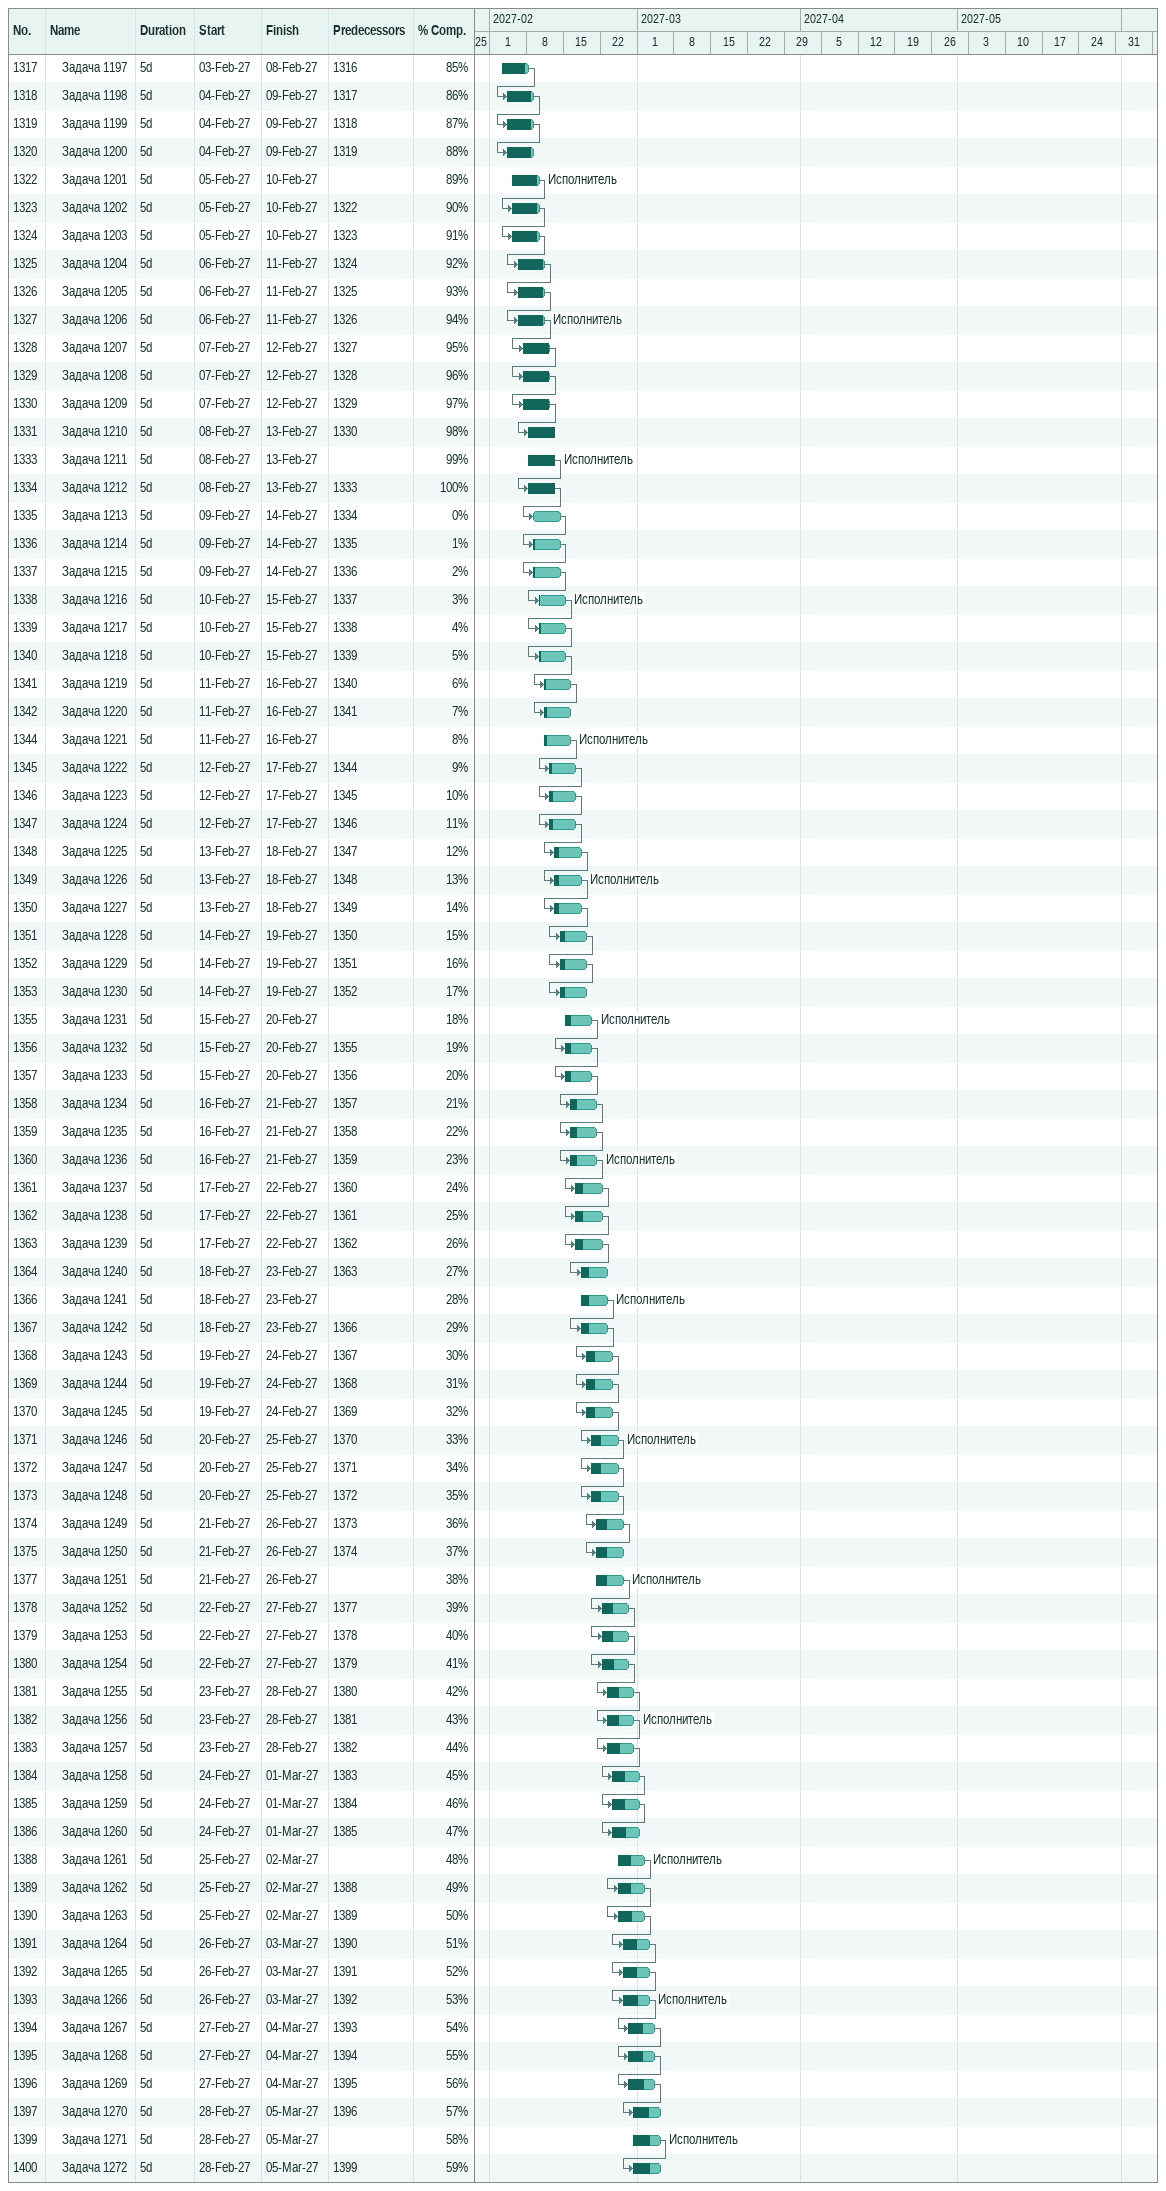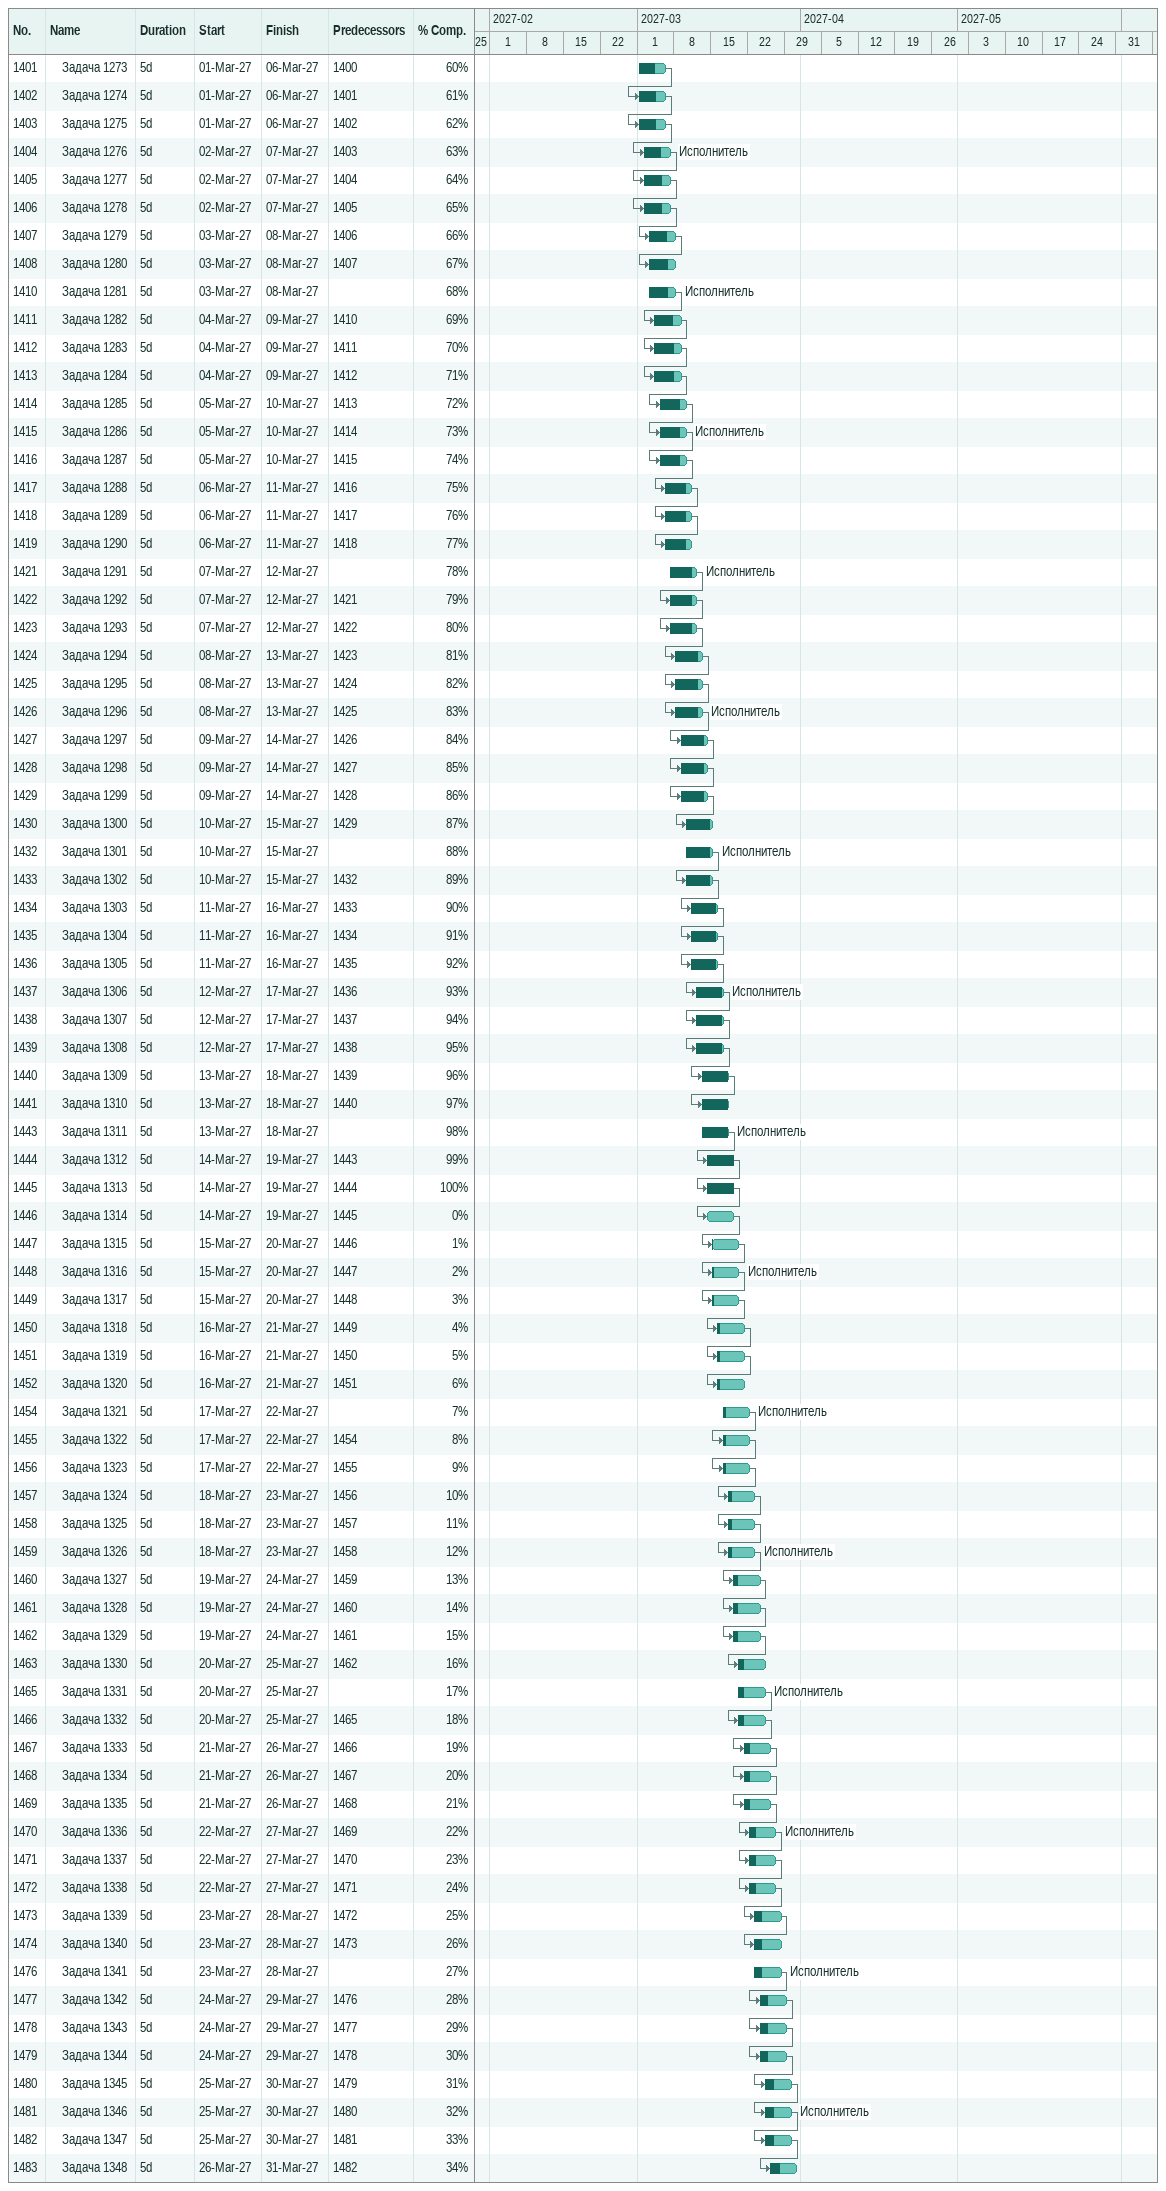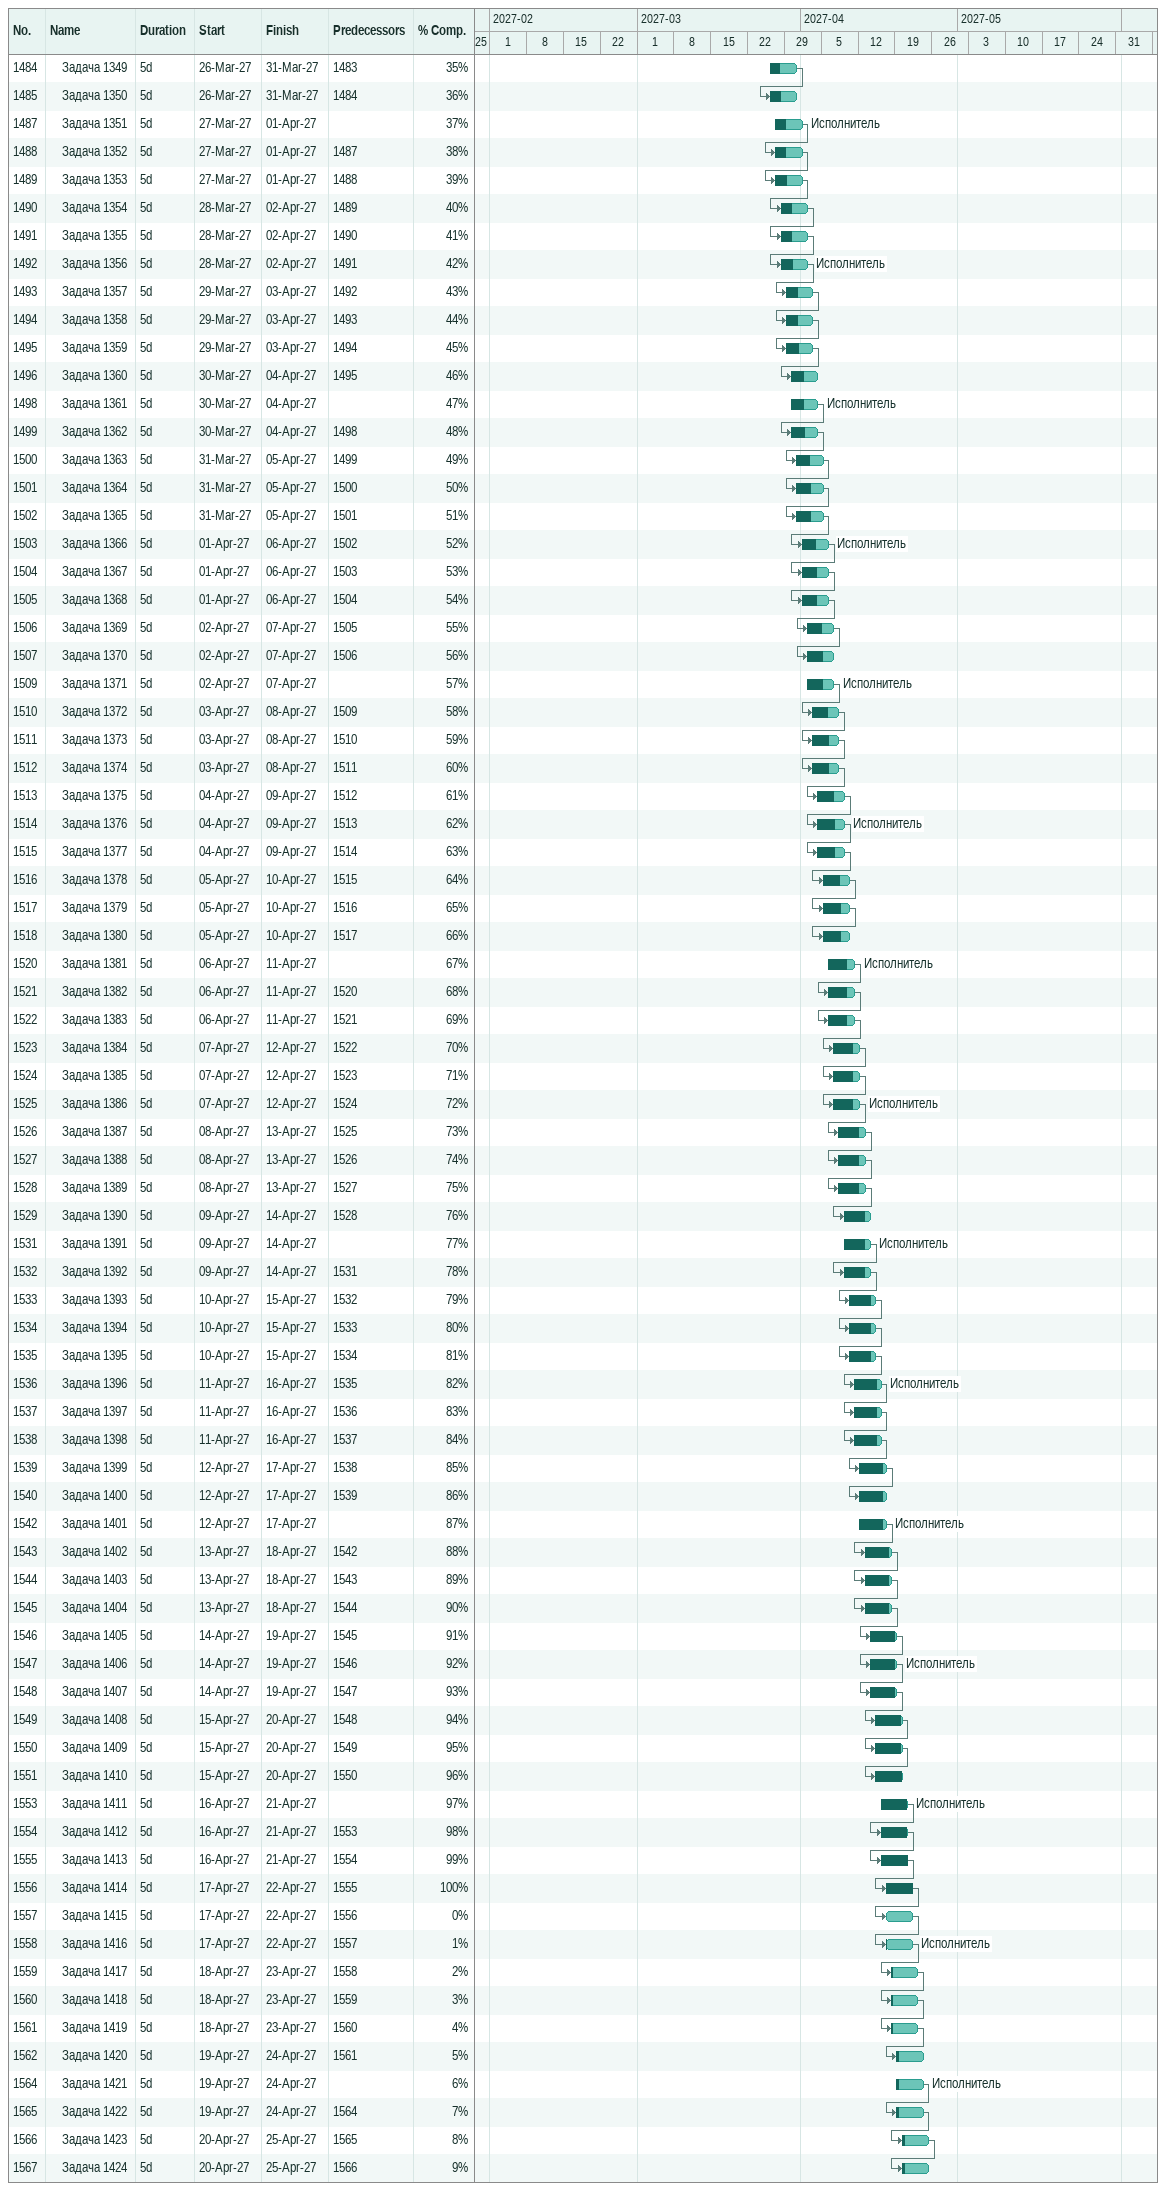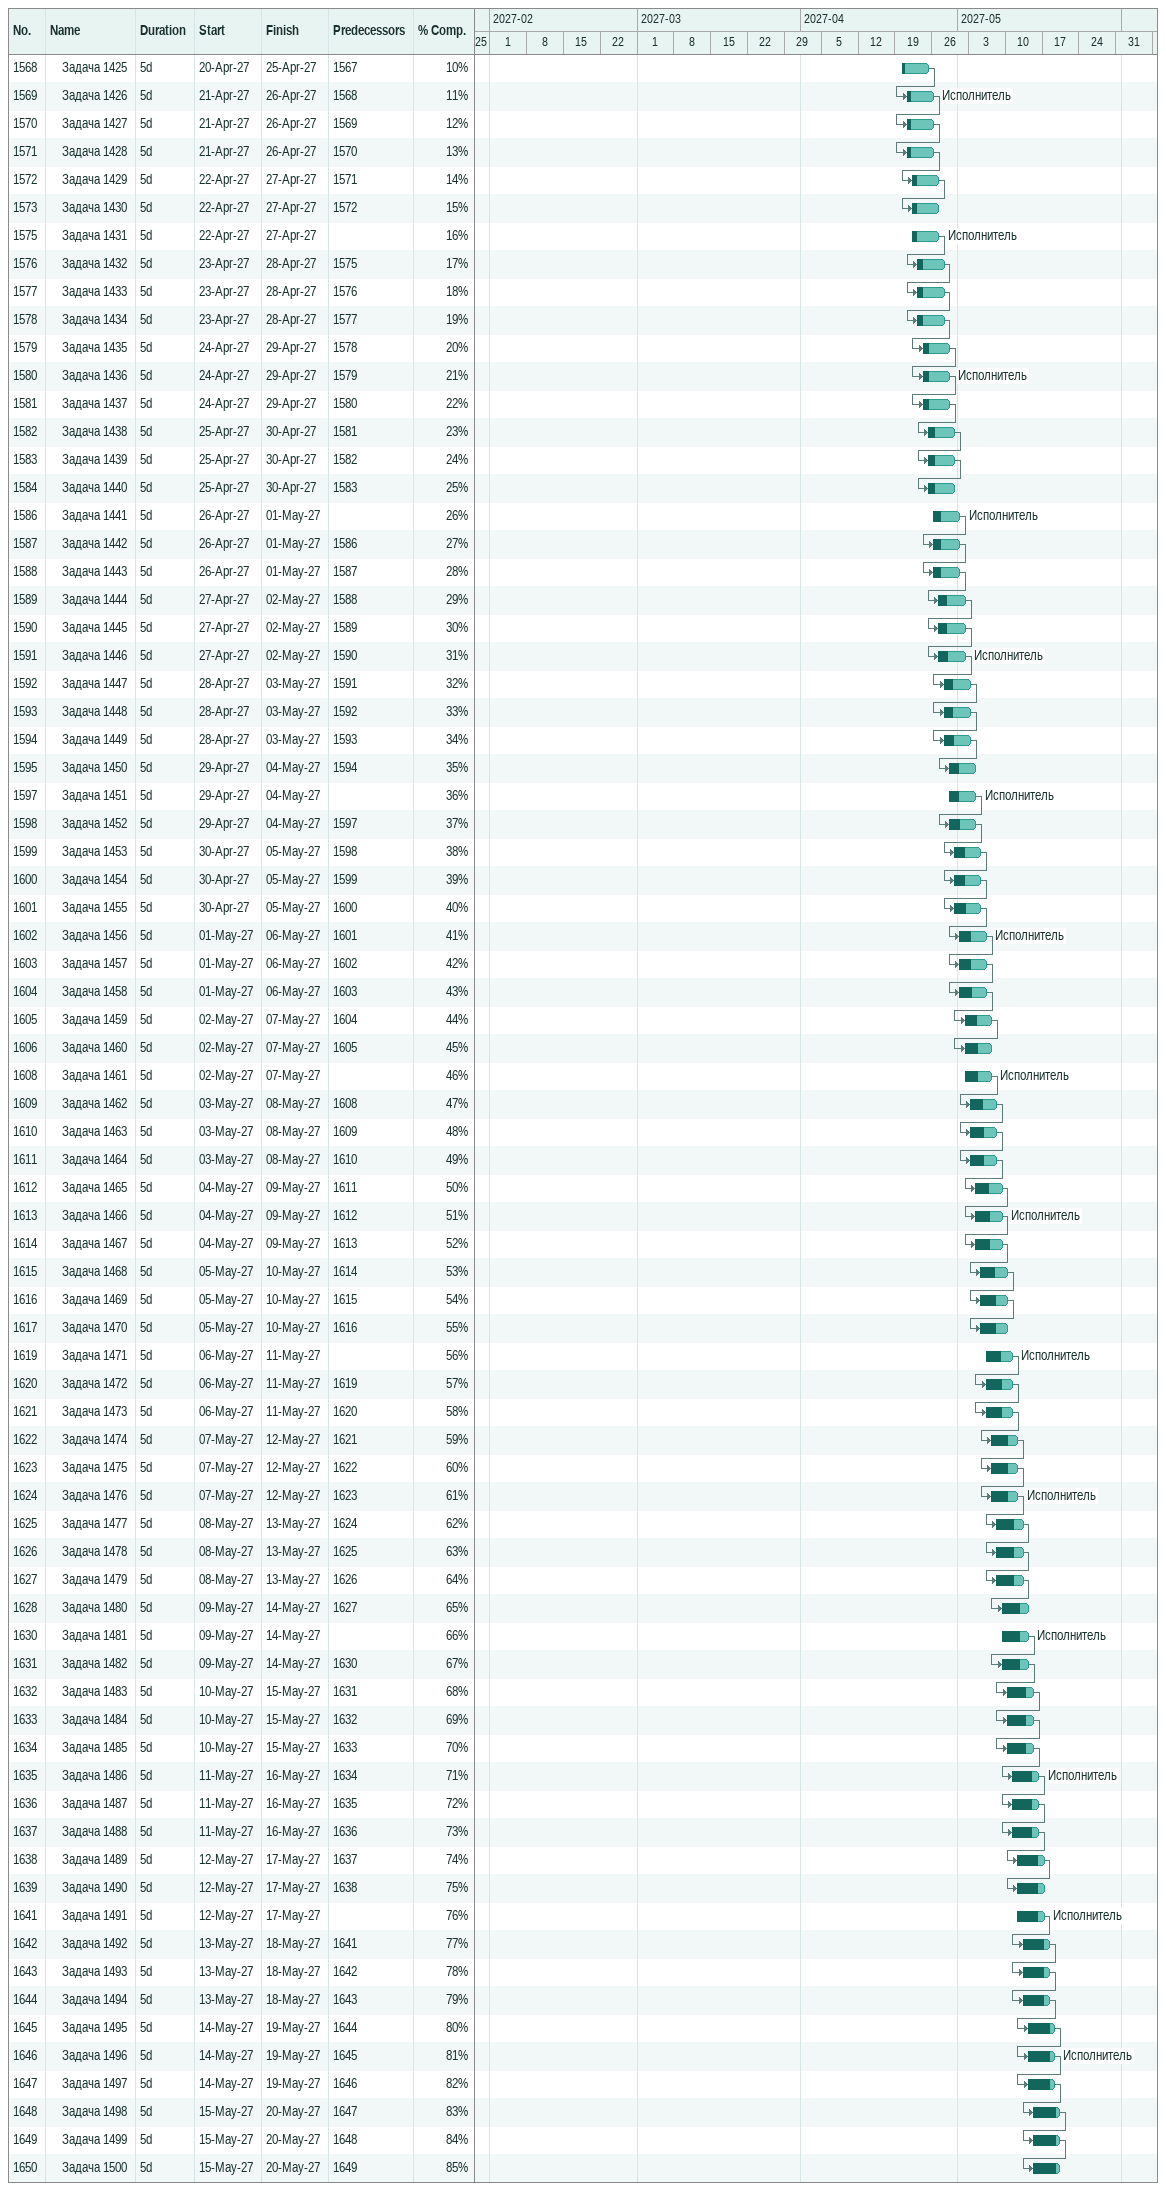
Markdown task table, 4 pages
| ID | Level | Task | Duration | Start | Finish | Predecessors | Resources | % complete |
|---|---|---|---|---|---|---|---|---|
| 1317 | 2 | Задача 1197 | 5d | 2027-02-03 | 2027-02-08 | 1316 |  | 85 |
| 1318 | 2 | Задача 1198 | 5d | 2027-02-04 | 2027-02-09 | 1317 |  | 86 |
| 1319 | 2 | Задача 1199 | 5d | 2027-02-04 | 2027-02-09 | 1318 |  | 87 |
| 1320 | 2 | Задача 1200 | 5d | 2027-02-04 | 2027-02-09 | 1319 |  | 88 |
| 1322 | 2 | Задача 1201 | 5d | 2027-02-05 | 2027-02-10 |  | Исполнитель | 89 |
| 1323 | 2 | Задача 1202 | 5d | 2027-02-05 | 2027-02-10 | 1322 |  | 90 |
| 1324 | 2 | Задача 1203 | 5d | 2027-02-05 | 2027-02-10 | 1323 |  | 91 |
| 1325 | 2 | Задача 1204 | 5d | 2027-02-06 | 2027-02-11 | 1324 |  | 92 |
| 1326 | 2 | Задача 1205 | 5d | 2027-02-06 | 2027-02-11 | 1325 |  | 93 |
| 1327 | 2 | Задача 1206 | 5d | 2027-02-06 | 2027-02-11 | 1326 | Исполнитель | 94 |
| 1328 | 2 | Задача 1207 | 5d | 2027-02-07 | 2027-02-12 | 1327 |  | 95 |
| 1329 | 2 | Задача 1208 | 5d | 2027-02-07 | 2027-02-12 | 1328 |  | 96 |
| 1330 | 2 | Задача 1209 | 5d | 2027-02-07 | 2027-02-12 | 1329 |  | 97 |
| 1331 | 2 | Задача 1210 | 5d | 2027-02-08 | 2027-02-13 | 1330 |  | 98 |
| 1333 | 2 | Задача 1211 | 5d | 2027-02-08 | 2027-02-13 |  | Исполнитель | 99 |
| 1334 | 2 | Задача 1212 | 5d | 2027-02-08 | 2027-02-13 | 1333 |  | 100 |
| 1335 | 2 | Задача 1213 | 5d | 2027-02-09 | 2027-02-14 | 1334 |  | 0 |
| 1336 | 2 | Задача 1214 | 5d | 2027-02-09 | 2027-02-14 | 1335 |  | 1 |
| 1337 | 2 | Задача 1215 | 5d | 2027-02-09 | 2027-02-14 | 1336 |  | 2 |
| 1338 | 2 | Задача 1216 | 5d | 2027-02-10 | 2027-02-15 | 1337 | Исполнитель | 3 |
| 1339 | 2 | Задача 1217 | 5d | 2027-02-10 | 2027-02-15 | 1338 |  | 4 |
| 1340 | 2 | Задача 1218 | 5d | 2027-02-10 | 2027-02-15 | 1339 |  | 5 |
| 1341 | 2 | Задача 1219 | 5d | 2027-02-11 | 2027-02-16 | 1340 |  | 6 |
| 1342 | 2 | Задача 1220 | 5d | 2027-02-11 | 2027-02-16 | 1341 |  | 7 |
| 1344 | 2 | Задача 1221 | 5d | 2027-02-11 | 2027-02-16 |  | Исполнитель | 8 |
| 1345 | 2 | Задача 1222 | 5d | 2027-02-12 | 2027-02-17 | 1344 |  | 9 |
| 1346 | 2 | Задача 1223 | 5d | 2027-02-12 | 2027-02-17 | 1345 |  | 10 |
| 1347 | 2 | Задача 1224 | 5d | 2027-02-12 | 2027-02-17 | 1346 |  | 11 |
| 1348 | 2 | Задача 1225 | 5d | 2027-02-13 | 2027-02-18 | 1347 |  | 12 |
| 1349 | 2 | Задача 1226 | 5d | 2027-02-13 | 2027-02-18 | 1348 | Исполнитель | 13 |
| 1350 | 2 | Задача 1227 | 5d | 2027-02-13 | 2027-02-18 | 1349 |  | 14 |
| 1351 | 2 | Задача 1228 | 5d | 2027-02-14 | 2027-02-19 | 1350 |  | 15 |
| 1352 | 2 | Задача 1229 | 5d | 2027-02-14 | 2027-02-19 | 1351 |  | 16 |
| 1353 | 2 | Задача 1230 | 5d | 2027-02-14 | 2027-02-19 | 1352 |  | 17 |
| 1355 | 2 | Задача 1231 | 5d | 2027-02-15 | 2027-02-20 |  | Исполнитель | 18 |
| 1356 | 2 | Задача 1232 | 5d | 2027-02-15 | 2027-02-20 | 1355 |  | 19 |
| 1357 | 2 | Задача 1233 | 5d | 2027-02-15 | 2027-02-20 | 1356 |  | 20 |
| 1358 | 2 | Задача 1234 | 5d | 2027-02-16 | 2027-02-21 | 1357 |  | 21 |
| 1359 | 2 | Задача 1235 | 5d | 2027-02-16 | 2027-02-21 | 1358 |  | 22 |
| 1360 | 2 | Задача 1236 | 5d | 2027-02-16 | 2027-02-21 | 1359 | Исполнитель | 23 |
| 1361 | 2 | Задача 1237 | 5d | 2027-02-17 | 2027-02-22 | 1360 |  | 24 |
| 1362 | 2 | Задача 1238 | 5d | 2027-02-17 | 2027-02-22 | 1361 |  | 25 |
| 1363 | 2 | Задача 1239 | 5d | 2027-02-17 | 2027-02-22 | 1362 |  | 26 |
| 1364 | 2 | Задача 1240 | 5d | 2027-02-18 | 2027-02-23 | 1363 |  | 27 |
| 1366 | 2 | Задача 1241 | 5d | 2027-02-18 | 2027-02-23 |  | Исполнитель | 28 |
| 1367 | 2 | Задача 1242 | 5d | 2027-02-18 | 2027-02-23 | 1366 |  | 29 |
| 1368 | 2 | Задача 1243 | 5d | 2027-02-19 | 2027-02-24 | 1367 |  | 30 |
| 1369 | 2 | Задача 1244 | 5d | 2027-02-19 | 2027-02-24 | 1368 |  | 31 |
| 1370 | 2 | Задача 1245 | 5d | 2027-02-19 | 2027-02-24 | 1369 |  | 32 |
| 1371 | 2 | Задача 1246 | 5d | 2027-02-20 | 2027-02-25 | 1370 | Исполнитель | 33 |
| 1372 | 2 | Задача 1247 | 5d | 2027-02-20 | 2027-02-25 | 1371 |  | 34 |
| 1373 | 2 | Задача 1248 | 5d | 2027-02-20 | 2027-02-25 | 1372 |  | 35 |
| 1374 | 2 | Задача 1249 | 5d | 2027-02-21 | 2027-02-26 | 1373 |  | 36 |
| 1375 | 2 | Задача 1250 | 5d | 2027-02-21 | 2027-02-26 | 1374 |  | 37 |
| 1377 | 2 | Задача 1251 | 5d | 2027-02-21 | 2027-02-26 |  | Исполнитель | 38 |
| 1378 | 2 | Задача 1252 | 5d | 2027-02-22 | 2027-02-27 | 1377 |  | 39 |
| 1379 | 2 | Задача 1253 | 5d | 2027-02-22 | 2027-02-27 | 1378 |  | 40 |
| 1380 | 2 | Задача 1254 | 5d | 2027-02-22 | 2027-02-27 | 1379 |  | 41 |
| 1381 | 2 | Задача 1255 | 5d | 2027-02-23 | 2027-02-28 | 1380 |  | 42 |
| 1382 | 2 | Задача 1256 | 5d | 2027-02-23 | 2027-02-28 | 1381 | Исполнитель | 43 |
| 1383 | 2 | Задача 1257 | 5d | 2027-02-23 | 2027-02-28 | 1382 |  | 44 |
| 1384 | 2 | Задача 1258 | 5d | 2027-02-24 | 2027-03-01 | 1383 |  | 45 |
| 1385 | 2 | Задача 1259 | 5d | 2027-02-24 | 2027-03-01 | 1384 |  | 46 |
| 1386 | 2 | Задача 1260 | 5d | 2027-02-24 | 2027-03-01 | 1385 |  | 47 |
| 1388 | 2 | Задача 1261 | 5d | 2027-02-25 | 2027-03-02 |  | Исполнитель | 48 |
| 1389 | 2 | Задача 1262 | 5d | 2027-02-25 | 2027-03-02 | 1388 |  | 49 |
| 1390 | 2 | Задача 1263 | 5d | 2027-02-25 | 2027-03-02 | 1389 |  | 50 |
| 1391 | 2 | Задача 1264 | 5d | 2027-02-26 | 2027-03-03 | 1390 |  | 51 |
| 1392 | 2 | Задача 1265 | 5d | 2027-02-26 | 2027-03-03 | 1391 |  | 52 |
| 1393 | 2 | Задача 1266 | 5d | 2027-02-26 | 2027-03-03 | 1392 | Исполнитель | 53 |
| 1394 | 2 | Задача 1267 | 5d | 2027-02-27 | 2027-03-04 | 1393 |  | 54 |
| 1395 | 2 | Задача 1268 | 5d | 2027-02-27 | 2027-03-04 | 1394 |  | 55 |
| 1396 | 2 | Задача 1269 | 5d | 2027-02-27 | 2027-03-04 | 1395 |  | 56 |
| 1397 | 2 | Задача 1270 | 5d | 2027-02-28 | 2027-03-05 | 1396 |  | 57 |
| 1399 | 2 | Задача 1271 | 5d | 2027-02-28 | 2027-03-05 |  | Исполнитель | 58 |
| 1400 | 2 | Задача 1272 | 5d | 2027-02-28 | 2027-03-05 | 1399 |  | 59 |
| 1401 | 2 | Задача 1273 | 5d | 2027-03-01 | 2027-03-06 | 1400 |  | 60 |
| 1402 | 2 | Задача 1274 | 5d | 2027-03-01 | 2027-03-06 | 1401 |  | 61 |
| 1403 | 2 | Задача 1275 | 5d | 2027-03-01 | 2027-03-06 | 1402 |  | 62 |
| 1404 | 2 | Задача 1276 | 5d | 2027-03-02 | 2027-03-07 | 1403 | Исполнитель | 63 |
| 1405 | 2 | Задача 1277 | 5d | 2027-03-02 | 2027-03-07 | 1404 |  | 64 |
| 1406 | 2 | Задача 1278 | 5d | 2027-03-02 | 2027-03-07 | 1405 |  | 65 |
| 1407 | 2 | Задача 1279 | 5d | 2027-03-03 | 2027-03-08 | 1406 |  | 66 |
| 1408 | 2 | Задача 1280 | 5d | 2027-03-03 | 2027-03-08 | 1407 |  | 67 |
| 1410 | 2 | Задача 1281 | 5d | 2027-03-03 | 2027-03-08 |  | Исполнитель | 68 |
| 1411 | 2 | Задача 1282 | 5d | 2027-03-04 | 2027-03-09 | 1410 |  | 69 |
| 1412 | 2 | Задача 1283 | 5d | 2027-03-04 | 2027-03-09 | 1411 |  | 70 |
| 1413 | 2 | Задача 1284 | 5d | 2027-03-04 | 2027-03-09 | 1412 |  | 71 |
| 1414 | 2 | Задача 1285 | 5d | 2027-03-05 | 2027-03-10 | 1413 |  | 72 |
| 1415 | 2 | Задача 1286 | 5d | 2027-03-05 | 2027-03-10 | 1414 | Исполнитель | 73 |
| 1416 | 2 | Задача 1287 | 5d | 2027-03-05 | 2027-03-10 | 1415 |  | 74 |
| 1417 | 2 | Задача 1288 | 5d | 2027-03-06 | 2027-03-11 | 1416 |  | 75 |
| 1418 | 2 | Задача 1289 | 5d | 2027-03-06 | 2027-03-11 | 1417 |  | 76 |
| 1419 | 2 | Задача 1290 | 5d | 2027-03-06 | 2027-03-11 | 1418 |  | 77 |
| 1421 | 2 | Задача 1291 | 5d | 2027-03-07 | 2027-03-12 |  | Исполнитель | 78 |
| 1422 | 2 | Задача 1292 | 5d | 2027-03-07 | 2027-03-12 | 1421 |  | 79 |
| 1423 | 2 | Задача 1293 | 5d | 2027-03-07 | 2027-03-12 | 1422 |  | 80 |
| 1424 | 2 | Задача 1294 | 5d | 2027-03-08 | 2027-03-13 | 1423 |  | 81 |
| 1425 | 2 | Задача 1295 | 5d | 2027-03-08 | 2027-03-13 | 1424 |  | 82 |
| 1426 | 2 | Задача 1296 | 5d | 2027-03-08 | 2027-03-13 | 1425 | Исполнитель | 83 |
| 1427 | 2 | Задача 1297 | 5d | 2027-03-09 | 2027-03-14 | 1426 |  | 84 |
| 1428 | 2 | Задача 1298 | 5d | 2027-03-09 | 2027-03-14 | 1427 |  | 85 |
| 1429 | 2 | Задача 1299 | 5d | 2027-03-09 | 2027-03-14 | 1428 |  | 86 |
| 1430 | 2 | Задача 1300 | 5d | 2027-03-10 | 2027-03-15 | 1429 |  | 87 |
| 1432 | 2 | Задача 1301 | 5d | 2027-03-10 | 2027-03-15 |  | Исполнитель | 88 |
| 1433 | 2 | Задача 1302 | 5d | 2027-03-10 | 2027-03-15 | 1432 |  | 89 |
| 1434 | 2 | Задача 1303 | 5d | 2027-03-11 | 2027-03-16 | 1433 |  | 90 |
| 1435 | 2 | Задача 1304 | 5d | 2027-03-11 | 2027-03-16 | 1434 |  | 91 |
| 1436 | 2 | Задача 1305 | 5d | 2027-03-11 | 2027-03-16 | 1435 |  | 92 |
| 1437 | 2 | Задача 1306 | 5d | 2027-03-12 | 2027-03-17 | 1436 | Исполнитель | 93 |
| 1438 | 2 | Задача 1307 | 5d | 2027-03-12 | 2027-03-17 | 1437 |  | 94 |
| 1439 | 2 | Задача 1308 | 5d | 2027-03-12 | 2027-03-17 | 1438 |  | 95 |
| 1440 | 2 | Задача 1309 | 5d | 2027-03-13 | 2027-03-18 | 1439 |  | 96 |
| 1441 | 2 | Задача 1310 | 5d | 2027-03-13 | 2027-03-18 | 1440 |  | 97 |
| 1443 | 2 | Задача 1311 | 5d | 2027-03-13 | 2027-03-18 |  | Исполнитель | 98 |
| 1444 | 2 | Задача 1312 | 5d | 2027-03-14 | 2027-03-19 | 1443 |  | 99 |
| 1445 | 2 | Задача 1313 | 5d | 2027-03-14 | 2027-03-19 | 1444 |  | 100 |
| 1446 | 2 | Задача 1314 | 5d | 2027-03-14 | 2027-03-19 | 1445 |  | 0 |
| 1447 | 2 | Задача 1315 | 5d | 2027-03-15 | 2027-03-20 | 1446 |  | 1 |
| 1448 | 2 | Задача 1316 | 5d | 2027-03-15 | 2027-03-20 | 1447 | Исполнитель | 2 |
| 1449 | 2 | Задача 1317 | 5d | 2027-03-15 | 2027-03-20 | 1448 |  | 3 |
| 1450 | 2 | Задача 1318 | 5d | 2027-03-16 | 2027-03-21 | 1449 |  | 4 |
| 1451 | 2 | Задача 1319 | 5d | 2027-03-16 | 2027-03-21 | 1450 |  | 5 |
| 1452 | 2 | Задача 1320 | 5d | 2027-03-16 | 2027-03-21 | 1451 |  | 6 |
| 1454 | 2 | Задача 1321 | 5d | 2027-03-17 | 2027-03-22 |  | Исполнитель | 7 |
| 1455 | 2 | Задача 1322 | 5d | 2027-03-17 | 2027-03-22 | 1454 |  | 8 |
| 1456 | 2 | Задача 1323 | 5d | 2027-03-17 | 2027-03-22 | 1455 |  | 9 |
| 1457 | 2 | Задача 1324 | 5d | 2027-03-18 | 2027-03-23 | 1456 |  | 10 |
| 1458 | 2 | Задача 1325 | 5d | 2027-03-18 | 2027-03-23 | 1457 |  | 11 |
| 1459 | 2 | Задача 1326 | 5d | 2027-03-18 | 2027-03-23 | 1458 | Исполнитель | 12 |
| 1460 | 2 | Задача 1327 | 5d | 2027-03-19 | 2027-03-24 | 1459 |  | 13 |
| 1461 | 2 | Задача 1328 | 5d | 2027-03-19 | 2027-03-24 | 1460 |  | 14 |
| 1462 | 2 | Задача 1329 | 5d | 2027-03-19 | 2027-03-24 | 1461 |  | 15 |
| 1463 | 2 | Задача 1330 | 5d | 2027-03-20 | 2027-03-25 | 1462 |  | 16 |
| 1465 | 2 | Задача 1331 | 5d | 2027-03-20 | 2027-03-25 |  | Исполнитель | 17 |
| 1466 | 2 | Задача 1332 | 5d | 2027-03-20 | 2027-03-25 | 1465 |  | 18 |
| 1467 | 2 | Задача 1333 | 5d | 2027-03-21 | 2027-03-26 | 1466 |  | 19 |
| 1468 | 2 | Задача 1334 | 5d | 2027-03-21 | 2027-03-26 | 1467 |  | 20 |
| 1469 | 2 | Задача 1335 | 5d | 2027-03-21 | 2027-03-26 | 1468 |  | 21 |
| 1470 | 2 | Задача 1336 | 5d | 2027-03-22 | 2027-03-27 | 1469 | Исполнитель | 22 |
| 1471 | 2 | Задача 1337 | 5d | 2027-03-22 | 2027-03-27 | 1470 |  | 23 |
| 1472 | 2 | Задача 1338 | 5d | 2027-03-22 | 2027-03-27 | 1471 |  | 24 |
| 1473 | 2 | Задача 1339 | 5d | 2027-03-23 | 2027-03-28 | 1472 |  | 25 |
| 1474 | 2 | Задача 1340 | 5d | 2027-03-23 | 2027-03-28 | 1473 |  | 26 |
| 1476 | 2 | Задача 1341 | 5d | 2027-03-23 | 2027-03-28 |  | Исполнитель | 27 |
| 1477 | 2 | Задача 1342 | 5d | 2027-03-24 | 2027-03-29 | 1476 |  | 28 |
| 1478 | 2 | Задача 1343 | 5d | 2027-03-24 | 2027-03-29 | 1477 |  | 29 |
| 1479 | 2 | Задача 1344 | 5d | 2027-03-24 | 2027-03-29 | 1478 |  | 30 |
| 1480 | 2 | Задача 1345 | 5d | 2027-03-25 | 2027-03-30 | 1479 |  | 31 |
| 1481 | 2 | Задача 1346 | 5d | 2027-03-25 | 2027-03-30 | 1480 | Исполнитель | 32 |
| 1482 | 2 | Задача 1347 | 5d | 2027-03-25 | 2027-03-30 | 1481 |  | 33 |
| 1483 | 2 | Задача 1348 | 5d | 2027-03-26 | 2027-03-31 | 1482 |  | 34 |
| 1484 | 2 | Задача 1349 | 5d | 2027-03-26 | 2027-03-31 | 1483 |  | 35 |
| 1485 | 2 | Задача 1350 | 5d | 2027-03-26 | 2027-03-31 | 1484 |  | 36 |
| 1487 | 2 | Задача 1351 | 5d | 2027-03-27 | 2027-04-01 |  | Исполнитель | 37 |
| 1488 | 2 | Задача 1352 | 5d | 2027-03-27 | 2027-04-01 | 1487 |  | 38 |
| 1489 | 2 | Задача 1353 | 5d | 2027-03-27 | 2027-04-01 | 1488 |  | 39 |
| 1490 | 2 | Задача 1354 | 5d | 2027-03-28 | 2027-04-02 | 1489 |  | 40 |
| 1491 | 2 | Задача 1355 | 5d | 2027-03-28 | 2027-04-02 | 1490 |  | 41 |
| 1492 | 2 | Задача 1356 | 5d | 2027-03-28 | 2027-04-02 | 1491 | Исполнитель | 42 |
| 1493 | 2 | Задача 1357 | 5d | 2027-03-29 | 2027-04-03 | 1492 |  | 43 |
| 1494 | 2 | Задача 1358 | 5d | 2027-03-29 | 2027-04-03 | 1493 |  | 44 |
| 1495 | 2 | Задача 1359 | 5d | 2027-03-29 | 2027-04-03 | 1494 |  | 45 |
| 1496 | 2 | Задача 1360 | 5d | 2027-03-30 | 2027-04-04 | 1495 |  | 46 |
| 1498 | 2 | Задача 1361 | 5d | 2027-03-30 | 2027-04-04 |  | Исполнитель | 47 |
| 1499 | 2 | Задача 1362 | 5d | 2027-03-30 | 2027-04-04 | 1498 |  | 48 |
| 1500 | 2 | Задача 1363 | 5d | 2027-03-31 | 2027-04-05 | 1499 |  | 49 |
| 1501 | 2 | Задача 1364 | 5d | 2027-03-31 | 2027-04-05 | 1500 |  | 50 |
| 1502 | 2 | Задача 1365 | 5d | 2027-03-31 | 2027-04-05 | 1501 |  | 51 |
| 1503 | 2 | Задача 1366 | 5d | 2027-04-01 | 2027-04-06 | 1502 | Исполнитель | 52 |
| 1504 | 2 | Задача 1367 | 5d | 2027-04-01 | 2027-04-06 | 1503 |  | 53 |
| 1505 | 2 | Задача 1368 | 5d | 2027-04-01 | 2027-04-06 | 1504 |  | 54 |
| 1506 | 2 | Задача 1369 | 5d | 2027-04-02 | 2027-04-07 | 1505 |  | 55 |
| 1507 | 2 | Задача 1370 | 5d | 2027-04-02 | 2027-04-07 | 1506 |  | 56 |
| 1509 | 2 | Задача 1371 | 5d | 2027-04-02 | 2027-04-07 |  | Исполнитель | 57 |
| 1510 | 2 | Задача 1372 | 5d | 2027-04-03 | 2027-04-08 | 1509 |  | 58 |
| 1511 | 2 | Задача 1373 | 5d | 2027-04-03 | 2027-04-08 | 1510 |  | 59 |
| 1512 | 2 | Задача 1374 | 5d | 2027-04-03 | 2027-04-08 | 1511 |  | 60 |
| 1513 | 2 | Задача 1375 | 5d | 2027-04-04 | 2027-04-09 | 1512 |  | 61 |
| 1514 | 2 | Задача 1376 | 5d | 2027-04-04 | 2027-04-09 | 1513 | Исполнитель | 62 |
| 1515 | 2 | Задача 1377 | 5d | 2027-04-04 | 2027-04-09 | 1514 |  | 63 |
| 1516 | 2 | Задача 1378 | 5d | 2027-04-05 | 2027-04-10 | 1515 |  | 64 |
| 1517 | 2 | Задача 1379 | 5d | 2027-04-05 | 2027-04-10 | 1516 |  | 65 |
| 1518 | 2 | Задача 1380 | 5d | 2027-04-05 | 2027-04-10 | 1517 |  | 66 |
| 1520 | 2 | Задача 1381 | 5d | 2027-04-06 | 2027-04-11 |  | Исполнитель | 67 |
| 1521 | 2 | Задача 1382 | 5d | 2027-04-06 | 2027-04-11 | 1520 |  | 68 |
| 1522 | 2 | Задача 1383 | 5d | 2027-04-06 | 2027-04-11 | 1521 |  | 69 |
| 1523 | 2 | Задача 1384 | 5d | 2027-04-07 | 2027-04-12 | 1522 |  | 70 |
| 1524 | 2 | Задача 1385 | 5d | 2027-04-07 | 2027-04-12 | 1523 |  | 71 |
| 1525 | 2 | Задача 1386 | 5d | 2027-04-07 | 2027-04-12 | 1524 | Исполнитель | 72 |
| 1526 | 2 | Задача 1387 | 5d | 2027-04-08 | 2027-04-13 | 1525 |  | 73 |
| 1527 | 2 | Задача 1388 | 5d | 2027-04-08 | 2027-04-13 | 1526 |  | 74 |
| 1528 | 2 | Задача 1389 | 5d | 2027-04-08 | 2027-04-13 | 1527 |  | 75 |
| 1529 | 2 | Задача 1390 | 5d | 2027-04-09 | 2027-04-14 | 1528 |  | 76 |
| 1531 | 2 | Задача 1391 | 5d | 2027-04-09 | 2027-04-14 |  | Исполнитель | 77 |
| 1532 | 2 | Задача 1392 | 5d | 2027-04-09 | 2027-04-14 | 1531 |  | 78 |
| 1533 | 2 | Задача 1393 | 5d | 2027-04-10 | 2027-04-15 | 1532 |  | 79 |
| 1534 | 2 | Задача 1394 | 5d | 2027-04-10 | 2027-04-15 | 1533 |  | 80 |
| 1535 | 2 | Задача 1395 | 5d | 2027-04-10 | 2027-04-15 | 1534 |  | 81 |
| 1536 | 2 | Задача 1396 | 5d | 2027-04-11 | 2027-04-16 | 1535 | Исполнитель | 82 |
| 1537 | 2 | Задача 1397 | 5d | 2027-04-11 | 2027-04-16 | 1536 |  | 83 |
| 1538 | 2 | Задача 1398 | 5d | 2027-04-11 | 2027-04-16 | 1537 |  | 84 |
| 1539 | 2 | Задача 1399 | 5d | 2027-04-12 | 2027-04-17 | 1538 |  | 85 |
| 1540 | 2 | Задача 1400 | 5d | 2027-04-12 | 2027-04-17 | 1539 |  | 86 |
| 1542 | 2 | Задача 1401 | 5d | 2027-04-12 | 2027-04-17 |  | Исполнитель | 87 |
| 1543 | 2 | Задача 1402 | 5d | 2027-04-13 | 2027-04-18 | 1542 |  | 88 |
| 1544 | 2 | Задача 1403 | 5d | 2027-04-13 | 2027-04-18 | 1543 |  | 89 |
| 1545 | 2 | Задача 1404 | 5d | 2027-04-13 | 2027-04-18 | 1544 |  | 90 |
| 1546 | 2 | Задача 1405 | 5d | 2027-04-14 | 2027-04-19 | 1545 |  | 91 |
| 1547 | 2 | Задача 1406 | 5d | 2027-04-14 | 2027-04-19 | 1546 | Исполнитель | 92 |
| 1548 | 2 | Задача 1407 | 5d | 2027-04-14 | 2027-04-19 | 1547 |  | 93 |
| 1549 | 2 | Задача 1408 | 5d | 2027-04-15 | 2027-04-20 | 1548 |  | 94 |
| 1550 | 2 | Задача 1409 | 5d | 2027-04-15 | 2027-04-20 | 1549 |  | 95 |
| 1551 | 2 | Задача 1410 | 5d | 2027-04-15 | 2027-04-20 | 1550 |  | 96 |
| 1553 | 2 | Задача 1411 | 5d | 2027-04-16 | 2027-04-21 |  | Исполнитель | 97 |
| 1554 | 2 | Задача 1412 | 5d | 2027-04-16 | 2027-04-21 | 1553 |  | 98 |
| 1555 | 2 | Задача 1413 | 5d | 2027-04-16 | 2027-04-21 | 1554 |  | 99 |
| 1556 | 2 | Задача 1414 | 5d | 2027-04-17 | 2027-04-22 | 1555 |  | 100 |
| 1557 | 2 | Задача 1415 | 5d | 2027-04-17 | 2027-04-22 | 1556 |  | 0 |
| 1558 | 2 | Задача 1416 | 5d | 2027-04-17 | 2027-04-22 | 1557 | Исполнитель | 1 |
| 1559 | 2 | Задача 1417 | 5d | 2027-04-18 | 2027-04-23 | 1558 |  | 2 |
| 1560 | 2 | Задача 1418 | 5d | 2027-04-18 | 2027-04-23 | 1559 |  | 3 |
| 1561 | 2 | Задача 1419 | 5d | 2027-04-18 | 2027-04-23 | 1560 |  | 4 |
| 1562 | 2 | Задача 1420 | 5d | 2027-04-19 | 2027-04-24 | 1561 |  | 5 |
| 1564 | 2 | Задача 1421 | 5d | 2027-04-19 | 2027-04-24 |  | Исполнитель | 6 |
| 1565 | 2 | Задача 1422 | 5d | 2027-04-19 | 2027-04-24 | 1564 |  | 7 |
| 1566 | 2 | Задача 1423 | 5d | 2027-04-20 | 2027-04-25 | 1565 |  | 8 |
| 1567 | 2 | Задача 1424 | 5d | 2027-04-20 | 2027-04-25 | 1566 |  | 9 |
| 1568 | 2 | Задача 1425 | 5d | 2027-04-20 | 2027-04-25 | 1567 |  | 10 |
| 1569 | 2 | Задача 1426 | 5d | 2027-04-21 | 2027-04-26 | 1568 | Исполнитель | 11 |
| 1570 | 2 | Задача 1427 | 5d | 2027-04-21 | 2027-04-26 | 1569 |  | 12 |
| 1571 | 2 | Задача 1428 | 5d | 2027-04-21 | 2027-04-26 | 1570 |  | 13 |
| 1572 | 2 | Задача 1429 | 5d | 2027-04-22 | 2027-04-27 | 1571 |  | 14 |
| 1573 | 2 | Задача 1430 | 5d | 2027-04-22 | 2027-04-27 | 1572 |  | 15 |
| 1575 | 2 | Задача 1431 | 5d | 2027-04-22 | 2027-04-27 |  | Исполнитель | 16 |
| 1576 | 2 | Задача 1432 | 5d | 2027-04-23 | 2027-04-28 | 1575 |  | 17 |
| 1577 | 2 | Задача 1433 | 5d | 2027-04-23 | 2027-04-28 | 1576 |  | 18 |
| 1578 | 2 | Задача 1434 | 5d | 2027-04-23 | 2027-04-28 | 1577 |  | 19 |
| 1579 | 2 | Задача 1435 | 5d | 2027-04-24 | 2027-04-29 | 1578 |  | 20 |
| 1580 | 2 | Задача 1436 | 5d | 2027-04-24 | 2027-04-29 | 1579 | Исполнитель | 21 |
| 1581 | 2 | Задача 1437 | 5d | 2027-04-24 | 2027-04-29 | 1580 |  | 22 |
| 1582 | 2 | Задача 1438 | 5d | 2027-04-25 | 2027-04-30 | 1581 |  | 23 |
| 1583 | 2 | Задача 1439 | 5d | 2027-04-25 | 2027-04-30 | 1582 |  | 24 |
| 1584 | 2 | Задача 1440 | 5d | 2027-04-25 | 2027-04-30 | 1583 |  | 25 |
| 1586 | 2 | Задача 1441 | 5d | 2027-04-26 | 2027-05-01 |  | Исполнитель | 26 |
| 1587 | 2 | Задача 1442 | 5d | 2027-04-26 | 2027-05-01 | 1586 |  | 27 |
| 1588 | 2 | Задача 1443 | 5d | 2027-04-26 | 2027-05-01 | 1587 |  | 28 |
| 1589 | 2 | Задача 1444 | 5d | 2027-04-27 | 2027-05-02 | 1588 |  | 29 |
| 1590 | 2 | Задача 1445 | 5d | 2027-04-27 | 2027-05-02 | 1589 |  | 30 |
| 1591 | 2 | Задача 1446 | 5d | 2027-04-27 | 2027-05-02 | 1590 | Исполнитель | 31 |
| 1592 | 2 | Задача 1447 | 5d | 2027-04-28 | 2027-05-03 | 1591 |  | 32 |
| 1593 | 2 | Задача 1448 | 5d | 2027-04-28 | 2027-05-03 | 1592 |  | 33 |
| 1594 | 2 | Задача 1449 | 5d | 2027-04-28 | 2027-05-03 | 1593 |  | 34 |
| 1595 | 2 | Задача 1450 | 5d | 2027-04-29 | 2027-05-04 | 1594 |  | 35 |
| 1597 | 2 | Задача 1451 | 5d | 2027-04-29 | 2027-05-04 |  | Исполнитель | 36 |
| 1598 | 2 | Задача 1452 | 5d | 2027-04-29 | 2027-05-04 | 1597 |  | 37 |
| 1599 | 2 | Задача 1453 | 5d | 2027-04-30 | 2027-05-05 | 1598 |  | 38 |
| 1600 | 2 | Задача 1454 | 5d | 2027-04-30 | 2027-05-05 | 1599 |  | 39 |
| 1601 | 2 | Задача 1455 | 5d | 2027-04-30 | 2027-05-05 | 1600 |  | 40 |
| 1602 | 2 | Задача 1456 | 5d | 2027-05-01 | 2027-05-06 | 1601 | Исполнитель | 41 |
| 1603 | 2 | Задача 1457 | 5d | 2027-05-01 | 2027-05-06 | 1602 |  | 42 |
| 1604 | 2 | Задача 1458 | 5d | 2027-05-01 | 2027-05-06 | 1603 |  | 43 |
| 1605 | 2 | Задача 1459 | 5d | 2027-05-02 | 2027-05-07 | 1604 |  | 44 |
| 1606 | 2 | Задача 1460 | 5d | 2027-05-02 | 2027-05-07 | 1605 |  | 45 |
| 1608 | 2 | Задача 1461 | 5d | 2027-05-02 | 2027-05-07 |  | Исполнитель | 46 |
| 1609 | 2 | Задача 1462 | 5d | 2027-05-03 | 2027-05-08 | 1608 |  | 47 |
| 1610 | 2 | Задача 1463 | 5d | 2027-05-03 | 2027-05-08 | 1609 |  | 48 |
| 1611 | 2 | Задача 1464 | 5d | 2027-05-03 | 2027-05-08 | 1610 |  | 49 |
| 1612 | 2 | Задача 1465 | 5d | 2027-05-04 | 2027-05-09 | 1611 |  | 50 |
| 1613 | 2 | Задача 1466 | 5d | 2027-05-04 | 2027-05-09 | 1612 | Исполнитель | 51 |
| 1614 | 2 | Задача 1467 | 5d | 2027-05-04 | 2027-05-09 | 1613 |  | 52 |
| 1615 | 2 | Задача 1468 | 5d | 2027-05-05 | 2027-05-10 | 1614 |  | 53 |
| 1616 | 2 | Задача 1469 | 5d | 2027-05-05 | 2027-05-10 | 1615 |  | 54 |
| 1617 | 2 | Задача 1470 | 5d | 2027-05-05 | 2027-05-10 | 1616 |  | 55 |
| 1619 | 2 | Задача 1471 | 5d | 2027-05-06 | 2027-05-11 |  | Исполнитель | 56 |
| 1620 | 2 | Задача 1472 | 5d | 2027-05-06 | 2027-05-11 | 1619 |  | 57 |
| 1621 | 2 | Задача 1473 | 5d | 2027-05-06 | 2027-05-11 | 1620 |  | 58 |
| 1622 | 2 | Задача 1474 | 5d | 2027-05-07 | 2027-05-12 | 1621 |  | 59 |
| 1623 | 2 | Задача 1475 | 5d | 2027-05-07 | 2027-05-12 | 1622 |  | 60 |
| 1624 | 2 | Задача 1476 | 5d | 2027-05-07 | 2027-05-12 | 1623 | Исполнитель | 61 |
| 1625 | 2 | Задача 1477 | 5d | 2027-05-08 | 2027-05-13 | 1624 |  | 62 |
| 1626 | 2 | Задача 1478 | 5d | 2027-05-08 | 2027-05-13 | 1625 |  | 63 |
| 1627 | 2 | Задача 1479 | 5d | 2027-05-08 | 2027-05-13 | 1626 |  | 64 |
| 1628 | 2 | Задача 1480 | 5d | 2027-05-09 | 2027-05-14 | 1627 |  | 65 |
| 1630 | 2 | Задача 1481 | 5d | 2027-05-09 | 2027-05-14 |  | Исполнитель | 66 |
| 1631 | 2 | Задача 1482 | 5d | 2027-05-09 | 2027-05-14 | 1630 |  | 67 |
| 1632 | 2 | Задача 1483 | 5d | 2027-05-10 | 2027-05-15 | 1631 |  | 68 |
| 1633 | 2 | Задача 1484 | 5d | 2027-05-10 | 2027-05-15 | 1632 |  | 69 |
| 1634 | 2 | Задача 1485 | 5d | 2027-05-10 | 2027-05-15 | 1633 |  | 70 |
| 1635 | 2 | Задача 1486 | 5d | 2027-05-11 | 2027-05-16 | 1634 | Исполнитель | 71 |
| 1636 | 2 | Задача 1487 | 5d | 2027-05-11 | 2027-05-16 | 1635 |  | 72 |
| 1637 | 2 | Задача 1488 | 5d | 2027-05-11 | 2027-05-16 | 1636 |  | 73 |
| 1638 | 2 | Задача 1489 | 5d | 2027-05-12 | 2027-05-17 | 1637 |  | 74 |
| 1639 | 2 | Задача 1490 | 5d | 2027-05-12 | 2027-05-17 | 1638 |  | 75 |
| 1641 | 2 | Задача 1491 | 5d | 2027-05-12 | 2027-05-17 |  | Исполнитель | 76 |
| 1642 | 2 | Задача 1492 | 5d | 2027-05-13 | 2027-05-18 | 1641 |  | 77 |
| 1643 | 2 | Задача 1493 | 5d | 2027-05-13 | 2027-05-18 | 1642 |  | 78 |
| 1644 | 2 | Задача 1494 | 5d | 2027-05-13 | 2027-05-18 | 1643 |  | 79 |
| 1645 | 2 | Задача 1495 | 5d | 2027-05-14 | 2027-05-19 | 1644 |  | 80 |
| 1646 | 2 | Задача 1496 | 5d | 2027-05-14 | 2027-05-19 | 1645 | Исполнитель | 81 |
| 1647 | 2 | Задача 1497 | 5d | 2027-05-14 | 2027-05-19 | 1646 |  | 82 |
| 1648 | 2 | Задача 1498 | 5d | 2027-05-15 | 2027-05-20 | 1647 |  | 83 |
| 1649 | 2 | Задача 1499 | 5d | 2027-05-15 | 2027-05-20 | 1648 |  | 84 |
| 1650 | 2 | Задача 1500 | 5d | 2027-05-15 | 2027-05-20 | 1649 |  | 85 |
